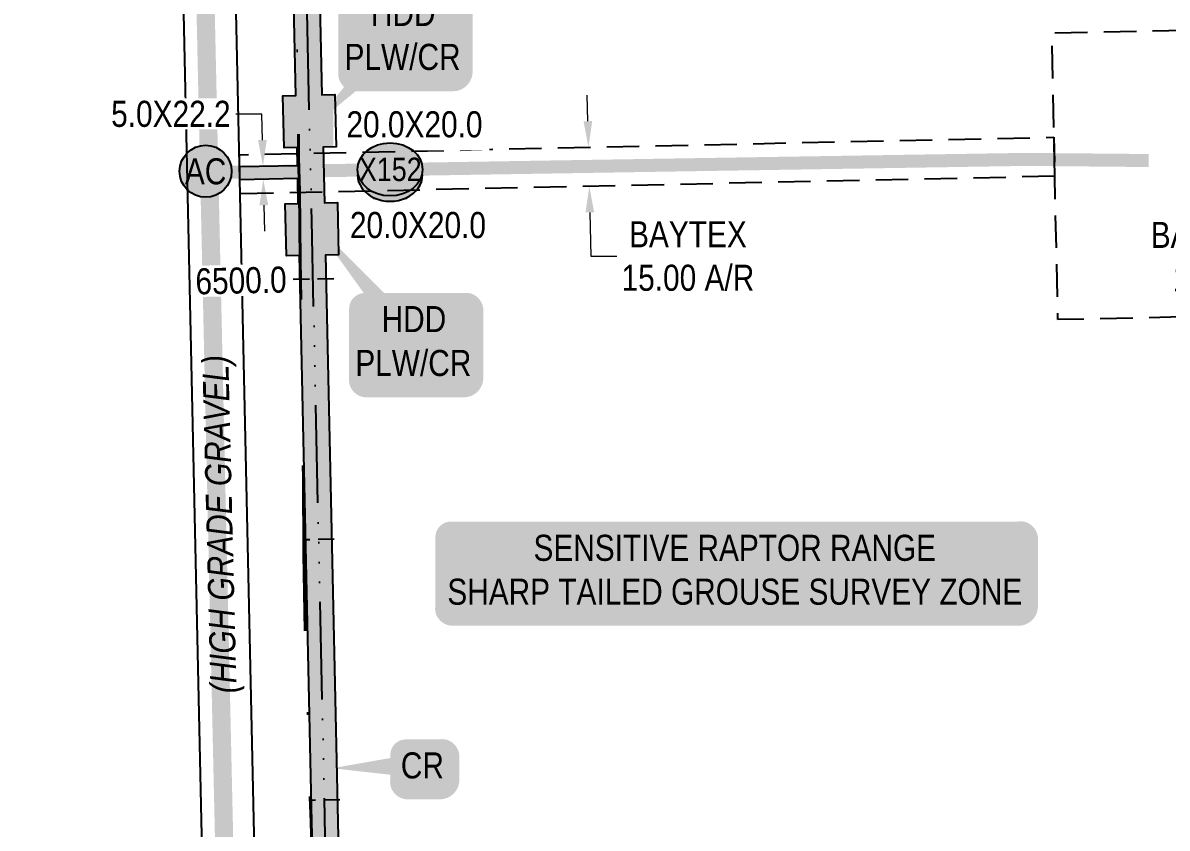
# Model space of a CAD drawing. Extents: x 88833 to 97610, y 5963373 to 5974710.
# Drawn here: x 95465.4 to 95904.6, y 5969279.8 to 5969588.7 of the extents above; entities that cross this region are included whole.
import ezdxf
from ezdxf.enums import TextEntityAlignment as Align

# ---------------------------------------------------------------- set-up
doc = ezdxf.new("R2010")
doc.units = 0
doc.header["$LTSCALE"] = 5
doc.header["$PDSIZE"] = 5
for name, pattern in [('COOP2', [10, 5, -1, 0, -1, 0, -1, 0, -1, 0, -1]), ('DASHDOT', [25.4, 12.7, -6.35, 0, -6.35]), ('foc-ACCESSROAD', [3.75, 2.5, -1.25]), ('foc-TIELINE', [1.875, 1.25, -0.625])]:
    doc.linetypes.add(name, pattern=pattern)
doc.layers.get('Defpoints').update_dxf_attribs({"color": 9})
for name, color, linetype, lineweight in [('AS-RECON EXISTING', 151, 'DASHDOT', 40), ('F-AR-T', 190, 'Continuous', 9), ('F-WS-T', 190, 'Continuous', 9), ('P-APEX RECON-TWS-T', 104, 'Continuous', 9), ('T-TEXT', 48, 'Continuous', 18)]:
    doc.layers.add(name, color=color, linetype=linetype, lineweight=lineweight)
for name, color, linetype in [('AS-ROADS', 254, 'Continuous'), ('AS-WILDLIFE-BLOCK', 131, 'Continuous'), ('CG-NOTES', 7, 'Continuous'), ('F-AR', 190, 'foc-ACCESSROAD'), ('F-WS', 190, 'foc-ACCESSROAD'), ('L-SEC', 7, 'Continuous'), ('P-APEX RECON PAY ITEMS', 240, 'Continuous'), ('P-APEX RECON-10m BUFFER', 51, 'COOP2'), ('P-APEX RECON-URBAN', 30, 'COOP2'), ('P-APEX RECON-WORK AREA', 104, 'Continuous'), ('P-BUFFER-PURPLE', 187, 'foc-TIELINE'), ('P-BUFFER-PURPLE-T', 187, 'Continuous'), ('P-CROSSINGS', 250, 'Continuous')]:
    doc.layers.add(name, color=color, linetype=linetype)
doc.layers.add('P-APEX RECON-TO BE DRILLED-H', color=7, linetype='Continuous', true_color=0xffafe1)
doc.styles.add('1.8', font='ARIALN.TTF', dxfattribs={"height": 2})
doc.styles.add('100L', font='ARIALN.TTF', dxfattribs={"height": 10})
doc.styles.add('175L', font='ARIALN.TTF', dxfattribs={"height": 2})
doc.styles.add('80', font='ARIALN.TTF', dxfattribs={"height": 10})
doc.styles.add('80CG', font='ARIALN.TTF', dxfattribs={"height": 10})
doc.styles.add('80LS', font='ARIALNI.TTF', dxfattribs={"height": 10})
doc.styles.add('Crossing', font='ARIALN.TTF', dxfattribs={"height": 10})
doc.dimstyles.new('Compass 5 000', dxfattribs={"dimscale": 5, "dimtxt": 9, "dimasz": 2, "dimexe": 0.2, "dimexo": 0.0625, "dimgap": 0.5, "dimtad": 0, "dimtih": 1, "dimtoh": 1, "dimzin": 0, "dimdsep": 46, "dimtxsty": '80CG', "dimcen": 0.1, "dimse1": 1, "dimse2": 1, "dimclrd": 256, "dimclrt": 256, "dimaunit": 1, "dimadec": 4, "dimazin": 0, "dimtfac": 0.06, "dimtofl": 0, "dimtmove": 0, "dimatfit": 1, "dimfxl": 0.2, "dimtolj": 1, "dimtzin": 0, "dimlwd": -1, "dimarcsym": 0})

# ---------------------------------------------------------------- blocks, each defined once
blk = doc.blocks.new('*D465')
at = {"layer": 'Defpoints', "color": 0, "transparency": 16777216}
for p in [(95671.04, 5969540.72), (95671.37, 5969525.73), (95682.78, 5969525.97)]:
    blk.add_point(p, dxfattribs=at)
at = {"layer": 'F-AR-T', "transparency": 16777216}
for p, q in [((95682.24, 5969550.97), (95682.02, 5969560.97)), ((95682.99, 5969515.98), (95683.36, 5969499.18)), ((95683.36, 5969499.18), (95693.36, 5969499.18))]:
    blk.add_line(p, q, dxfattribs=at)
for points in [[(95683.9, 5969551), (95680.57, 5969550.93), (95682.45, 5969540.97)], [(95684.66, 5969516.01), (95681.33, 5969515.94), (95682.78, 5969525.97)]]:
    blk.add_solid(points, dxfattribs=at)
at = {"layer": 'F-AR-T', "transparency": 16777216, "insert": (95720.64, 5969499.18), "char_height": 10, "attachment_point": 5, "style": '80CG'}
blk.add_mtext('\\A1;BAYTEX\\P15.00 A/R', dxfattribs=at)
blk = doc.blocks.new('*U851')
h = blk.add_hatch(color=255)
edge = h.paths.add_edge_path()
edge.add_line((-109, -20), (109, -20))
edge.add_arc((109, -14), 6, 270, 360)
edge.add_line((115, -14), (115, 12.5))
edge.add_arc((109, 12.5), 6, 0, 90)
edge.add_line((109, 18.5), (-109, 18.5))
edge.add_arc((-109, 12.5), 6, 90, 180)
edge.add_line((-115, 12.5), (-115, -14))
edge.add_arc((-109, -14), 6, 180, 270)
at = {"color": 131, "flags": 128}
blk.add_lwpolyline([(-109, -20, 3, 3, 0), (109, -20, 3, 3, 0.414214), (115, -14, 3, 3, 0), (115, 12.5, 3, 0, 0.414214), (109, 18.5, 0, 0, 0), (-109, 18.5, 0, 0, 0.414214), (-115, 12.5, 0, 0, 0), (-115, -14, 0, 3, 0.414214)], format="xyseb", close=True, dxfattribs=at)
at = {"color": 131, "style": '80'}
blk.add_attdef('ENTER_TEXT_001', (-35.99, -5), '', height=10, dxfattribs=at)
blk = doc.blocks.new('*U1081')
at = {"true_color": 0xffffa8}
h = blk.add_hatch(color=51, dxfattribs=at)
edge = h.paths.add_edge_path()
edge.add_line((-6.5, -11.5), (6.5, -11.5))
edge.add_arc((6.5, -5.5), 6, 270, 360)
edge.add_line((12.5, -5.5), (12.5, 4))
edge.add_arc((6.5, 4), 6, 0, 90)
edge.add_line((6.5, 10), (-6.5, 10))
edge.add_arc((-6.5, 4), 6, 90, 180)
edge.add_line((-12.5, 4), (-12.5, -5.5))
edge.add_arc((-6.5, -5.5), 6, 180, 270)
at = {"color": 240, "flags": 128}
blk.add_lwpolyline([(-6.5, -11.5, 3, 3, 0), (6.5, -11.5, 3, 3, 0.414214), (12.5, -5.5, 3, 3, 0), (12.5, 4, 3, 0, 0.414214), (6.5, 10, 0, 0, 0), (-6.5, 10, 0, 0, 0.414214), (-12.5, 4, 0, 0, 0), (-12.5, -5.5, 0, 3, 0.414214)], format="xyseb", close=True, dxfattribs=at)
for points in [[(-34.79, -1.09, 0, 10, 0), (0, 0, 5, 5, 0)], [(-1, -11.44, 0, 10, 0), (0, 0, 5, 5, 0)]]:
    blk.add_lwpolyline(points, format="xyseb", dxfattribs=at)
at = {"color": 4, "style": '80'}
blk.add_attdef('OTHER_001', (-14.7, -5), '', height=10, dxfattribs=at)
blk = doc.blocks.new('*U1082')
at = {"true_color": 0xffffa8}
h = blk.add_hatch(color=51, dxfattribs=at)
edge = h.paths.add_edge_path()
edge.add_line((-19, -20), (19, -20))
edge.add_arc((19, -14), 6, 270, 360)
edge.add_line((25, -14), (25, 12.5))
edge.add_arc((19, 12.5), 6, 0, 90)
edge.add_line((19, 18.5), (-19, 18.5))
edge.add_arc((-19, 12.5), 6, 90, 180)
edge.add_line((-25, 12.5), (-25, -14))
edge.add_arc((-19, -14), 6, 180, 270)
at = {"color": 240, "flags": 128}
for points in [[(-39.36, 46.31, 0, 10, 0), (0, 0, 5, 5, 0)], [(-10.61, 7.54, 0, 10, 0), (0, 0, 5, 5, 0)]]:
    blk.add_lwpolyline(points, format="xyseb", dxfattribs=at)
blk.add_lwpolyline([(-19, -20, 3, 3, 0), (19, -20, 3, 3, 0.414214), (25, -14, 3, 3, 0), (25, 12.5, 3, 0, 0.414214), (19, 18.5, 0, 0, 0), (-19, 18.5, 0, 0, 0.414214), (-25, 12.5, 0, 0, 0), (-25, -14, 0, 3, 0.414214)], format="xyseb", close=True, dxfattribs=at)
at = {"color": 4, "style": '80'}
blk.add_attdef('OTHER_001', (-14.7, -5), '', height=10, dxfattribs=at)
blk = doc.blocks.new('*U1083')
at = {"true_color": 0xffffa8}
h = blk.add_hatch(color=51, dxfattribs=at)
edge = h.paths.add_edge_path()
edge.add_line((-19, -20), (19, -20))
edge.add_arc((19, -14), 6, 270, 360)
edge.add_line((25, -14), (25, 12.5))
edge.add_arc((19, 12.5), 6, 0, 90)
edge.add_line((19, 18.5), (-19, 18.5))
edge.add_arc((-19, 12.5), 6, 90, 180)
edge.add_line((-25, 12.5), (-25, -14))
edge.add_arc((-19, -14), 6, 180, 270)
at = {"color": 240, "flags": 128}
blk.add_lwpolyline([(-19, -20, 3, 3, 0), (19, -20, 3, 3, 0.414214), (25, -14, 3, 3, 0), (25, 12.5, 3, 0, 0.414214), (19, 18.5, 0, 0, 0), (-19, 18.5, 0, 0, 0.414214), (-25, 12.5, 0, 0, 0), (-25, -14, 0, 3, 0.414214)], format="xyseb", close=True, dxfattribs=at)
for points in [[(-10.61, 7.54, 0, 10, 0), (0, 0, 5, 5, 0)], [(-36.12, -36.08, 0, 10, 0), (0, 0, 5, 5, 0)]]:
    blk.add_lwpolyline(points, format="xyseb", dxfattribs=at)
at = {"color": 4, "style": '80'}
blk.add_attdef('OTHER_001', (-14.7, -5), '', height=10, dxfattribs=at)
blk = doc.blocks.new('*D1084')
at = {"layer": 'Defpoints', "color": 0, "transparency": 16777216}
for p in [(95556.33, 5969533.7), (95557.51, 5969533.72), (95556.44, 5969528.7)]:
    blk.add_point(p, dxfattribs=at)
at = {"layer": 'P-APEX RECON-TWS-T', "transparency": 16777216}
for p, q in [((95557.07, 5969553.72), (95547.07, 5969553.72)), ((95557.29, 5969543.72), (95557.07, 5969553.72)), ((95557.84, 5969518.73), (95558.06, 5969508.73))]:
    blk.add_line(p, q, dxfattribs=at)
for points in [[(95558.96, 5969543.76), (95555.63, 5969543.68), (95557.51, 5969533.72)], [(95559.51, 5969518.77), (95556.17, 5969518.69), (95557.62, 5969528.73)]]:
    blk.add_solid(points, dxfattribs=at)
at = {"layer": 'P-APEX RECON-TWS-T', "transparency": 16777216, "insert": (95522.17, 5969553.72), "char_height": 10, "attachment_point": 5, "style": '80CG', "bg_fill": 3, "box_fill_scale": 1.1, "bg_fill_color": 256, "bg_fill_true_color": 13158600, "bg_fill_transparency": 0}
blk.add_mtext('\\A1;5.0X22.2', dxfattribs=at)
blk = doc.blocks.new('Access_Point')
h = blk.add_hatch(color=255)
h.dxf.hatch_style = 1
edge = h.paths.add_edge_path()
edge.add_arc((0, 0), 9.99, 0, 360)
at = {"color": 170}
blk.add_circle((0, 0), 9.99, dxfattribs=at)
at = {"color": 170, "style": '175L'}
blk.add_text('AC', height=10, dxfattribs=at).set_placement((0, 0), align=Align.MIDDLE_CENTER)
blk = doc.blocks.new('xing2')
h = blk.add_hatch(color=50)
h.dxf.hatch_style = 1
edge = h.paths.add_edge_path()
edge.add_ellipse((0, 0), major_axis=(-12.5, 0), ratio=0.816297, start_angle=0, end_angle=360)
h = blk.add_hatch(color=250)
h.dxf.hatch_style = 1
edge = h.paths.add_edge_path()
edge.add_ellipse((0, -2.05), major_axis=(-12.5, 0), ratio=0.816297, start_angle=0, end_angle=180)
edge.add_line((12.5, -2.05), (12.5, 0))
edge.add_ellipse((0, 0), major_axis=(-12.5, 0), ratio=0.816297, start_angle=0, end_angle=180, ccw=False)
edge.add_line((-12.5, 0), (-12.5, -2.05))
at = {"color": 250}
blk.add_ellipse((0, 0), major_axis=(-12.5, 0), ratio=0.816297, dxfattribs=at)
blk.add_ellipse((0, -2.05), major_axis=(-12.5, 0), ratio=0.816297, start_param=0, end_param=3.141593, dxfattribs=at)
at = {"color": 250, "style": 'Crossing'}
blk.add_attdef('CROSSING', text='', height=9, dxfattribs=at).set_placement((0.09, 0.02), align=Align.MIDDLE_CENTER)
at = {"color": 250, "style": 'Crossing', "flags": 1}
for tag, p in [('OWNER', (0.09, -12.49)), ('DESCRIPTION', (0.09, -25.77)), ('LOCATION', (0.09, -39.3)), ('DWG_REF', (0.09, -52.84))]:
    blk.add_attdef(tag, text='', height=9, dxfattribs=at).set_placement(p, align=Align.MIDDLE_CENTER)

msp = doc.modelspace()

# ---------------------------------------------------------------- hatches: boundary and pattern name
at = {"layer": 'P-APEX RECON-10m BUFFER', "transparency": 33554687}
h = msp.add_hatch(color=256, dxfattribs=at)
h.dxf.hatch_style = 1
h.paths.add_polyline_path([(95572.62, 5969900.256), (95580.137, 5969561.034), (95585.131, 5969561.147), (95585.583, 5969541.168), (95580.584, 5969541.055), (95581.072, 5969519.603), (95586.067, 5969519.716), (95586.518, 5969499.737), (95581.515, 5969499.624), (95588.056, 5969200.19), (95593.051, 5969200.303), (95593.502, 5969180.324), (95588.492, 5969180.211), (95588.879, 5969162.396), (95578.889, 5969162.174), (95578.502, 5969179.985), (95573.523, 5969179.873), (95573.072, 5969199.852), (95578.067, 5969199.965), (95571.525, 5969499.398), (95566.539, 5969499.286), (95566.088, 5969519.265), (95571.083, 5969519.378), (95570.863, 5969529.019), (95548.694, 5969528.533), (95548.585, 5969533.528), (95570.749, 5969534.013), (95570.594, 5969540.829), (95565.604, 5969540.717), (95565.152, 5969560.696), (95570.147, 5969560.808), (95562.63, 5969900.034), (95552.64, 5969899.813), (95552.198, 5969919.792), (95572.177, 5969920.235)])
at = {"layer": 'P-APEX RECON-TO BE DRILLED-H', "transparency": 33554687}
h = msp.add_hatch(color=256, dxfattribs=at)
h.dxf.hatch_style = 1
h.paths.add_polyline_path([(95581.223, 5969512.983), (95571.233, 5969512.756), (95570.436, 5969547.774), (95575.431, 5969547.888), (95580.426, 5969548.001)])

# ---------------------------------------------------------------- linework, layer by layer
at = {"layer": 'AS-RECON EXISTING', "flags": 128}
msp.add_lwpolyline([(96443.231, 5969962.04), (96378.895, 5969960.67), (95707.631, 5969946.367), (95683.108, 5969945.845), (95666.958, 5969945.501), (95658.251, 5969944.742), (95647.182, 5969944.051), (95634.907, 5969943.889), (95629.932, 5969943.351), (95625.924, 5969942.977), (95623.874, 5969943.133), (95610.951, 5969942.137), (95606.494, 5969942.055), (95597.206, 5969941.361), (95592.419, 5969940.827), (95580.672, 5969940.54), (95576.622, 5969940.421), (95573.364, 5969940.276), (95571.15, 5969939.985), (95567.82, 5969938.808), (95564.052, 5969935.119), (95562.621, 5969932.773), (95561.948, 5969930.363), (95561.786, 5969924.135), (95562.173, 5969914.174), (95562.187, 5969910.496), (95562.128, 5969907.098), (95562.34, 5969894.745), (95562.727, 5969872.318), (95563.018, 5969855.539), (95563.393, 5969834.961), (95563.732, 5969814.918), (95564.05, 5969799.824), (95564.621, 5969772.164), (95565.486, 5969741.995), (95565.922, 5969719.566), (95566.294, 5969699.871), (95567.014, 5969677.875), (95567.767, 5969657.561), (95568.862, 5969632.244), (95569.81, 5969604.099), (95570.425, 5969587.062), (95570.799, 5969574.212), (95571.068, 5969561.331), (95571.191, 5969537.163), (95571.503, 5969524.172), (95571.828, 5969497.671), (95572.272, 5969469.861), (95572.704, 5969437.183), (95573.03, 5969414.452), (95573.181, 5969384.734), (95573.859, 5969349.801), (95575.282, 5969300.739), (95575.992, 5969282.024), (95576.658, 5969258.38), (95577.212, 5969217.497), (95577.689, 5969197.756), (95578.024, 5969182.103), (95578.109, 5969161.018), (95578.591, 5969154.257), (95578.847, 5969148.568), (95579.133, 5969138.78), (95579.419, 5969121.553), (95580.01, 5969083.4), (95580.375, 5969053.719), (95579.931, 5969040.2), (95580.237, 5969024.39), (95580.838, 5969000.326), (95581.404, 5968967.597), (95582.388, 5968942.039), (95582.655, 5968929.362), (95582.743, 5968906.108), (95583.341, 5968880.99), (95584, 5968866.921), (95584.554, 5968845.975), (95585.091, 5968823.058), (95585.121, 5968804.219), (95585.483, 5968783.866), (95585.925, 5968760.369), (95586.09, 5968745.186), (95586.39, 5968716.821), (95585.999, 5968711.113), (95585.791, 5968708.027), (95586.103, 5968701.286), (95586.188, 5968696.666), (95586.746, 5968692.135), (95587.284, 5968688.19), (95587.292, 5968683.349), (95587.254, 5968676.978), (95587.528, 5968665.2), (95587.938, 5968649.758), (95588.371, 5968641.169), (95588.51, 5968629.919), (95587.839, 5968625.769), (95587.73, 5968613.701), (95586.777, 5968600.947), (95587.476, 5968592.711), (95588.45, 5968588.175), (95589.865, 5968579.125), (95590.257, 5968570.24), (95590.053, 5968555.368), (95590.802, 5968547.414), (95591.537, 5968527.404), (95591.965, 5968513.35), (95592.564, 5968490.741), (95593.309, 5968474.151), (95593.292, 5968474.05), (95593.593, 5968452.621), (95594.035, 5968438.563), (95594.692, 5968420.184), (95594.888, 5968411.14), (95594.735, 5968404.051), (95594.875, 5968392.117), (95595.06, 5968384.28), (95595.074, 5968378.717), (95595.199, 5968377.133), (95594.833, 5968368.585), (95593.721, 5968365.84), (95592.395, 5968364.57), (95586.192, 5968364.109), (95580.61, 5968363.412), (95577.442, 5968363.317), (95568.115, 5968364.39), (95548.704, 5968363.799), (95541.992, 5968364.193), (95538.89, 5968363.974), (95536.295, 5968361.846), (95534.018, 5968354.694), (95533.673, 5968349.216), (95534.033, 5968341.479), (95534.225, 5968334.587), (95533.955, 5968326.028), (95534.099, 5968312.181), (95535.078, 5968296.101), (95534.917, 5968288.722), (95535.746, 5968280.188), (95536.421, 5968268.07), (95536.492, 5968259.798), (95536.905, 5968254.266), (95537.189, 5968242.486), (95537.484, 5968235.142), (95537.802, 5968230.114), (95536.6, 5968221.218), (95537.774, 5968202.662), (95537.671, 5968199.92), (95537.905, 5968191.456), (95537.951, 5968174.37), (95537.788, 5968167.173), (95538.028, 5968155.609), (95538.359, 5968142.728), (95538.507, 5968128.389), (95540.179, 5968117.499), (95539.942, 5968108.001), (95540.029, 5968097.506), (95540.28, 5968086.963), (95540.159, 5968074.889), (95541.054, 5968063.437), (95541.385, 5968051.46), (95541.598, 5968036.652), (95541.979, 5968021.67), (95542.146, 5968006.581), (95542.625, 5967991.489), (95542.931, 5967982.32), (95543.16, 5967973.791), (95543.039, 5967970.532), (95543.193, 5967968.874)], dxfattribs=at)
at = {"layer": 'AS-ROADS', "flags": 128}
for points, const_width in [([(95670.906, 5963393.096), (95651.052, 5964316.405), (95634.466, 5965117.395), (95616.088, 5965910.258), (95601.476, 5966746.266), (95571.822, 5967965.841), (95524.575, 5970082.852)], 7), ([(95897.489, 5969535.878), (95850.192, 5969536.307), (95724.521, 5969534.304), (95539.079, 5969531.302)], 4.996)]:
    msp.add_lwpolyline(points, dxfattribs=dict(at, const_width=const_width))
at = {"layer": 'F-AR', "flags": 128}
msp.add_lwpolyline([(95861.477, 5969529.836), (95548.814, 5969523.078), (95548.485, 5969538.075), (95861.152, 5969544.833)], close=True, dxfattribs=at)
at = {"layer": 'F-WS', "flags": 128}
msp.add_lwpolyline([(95861.477, 5969529.836), (95860.288, 5969584.823), (95970.262, 5969587.2), (95972.639, 5969477.226), (95862.665, 5969474.849), (95861.477, 5969529.836)], dxfattribs=at)
at = {"layer": 'L-SEC', "flags": 128}
for points in [[(95536.655, 5969160.249), (95519.125, 5969960.267)], [(95556.754, 5969160.689), (95539.224, 5969960.707)]]:
    msp.add_lwpolyline(points, dxfattribs=at)
at = {"layer": 'P-BUFFER-PURPLE'}
for p, q in [((95584.712, 5969490.538), (95568.728, 5969490.188)), ((95584.896, 5969390.597), (95572.908, 5969390.336)), ((95587.078, 5969290.701), (95575.091, 5969290.439))]:
    msp.add_line(p, q, dxfattribs=at)

# ---------------------------------------------------------------- block references
at = {"layer": 'AS-WILDLIFE-BLOCK'}
ref = msp.add_blockref('*U851', (95738.586, 5969378.922), dxfattribs=dict(at, xscale=0.9992045070000001, yscale=0.9992045070000001, zscale=0.9992045070000001))
ref.add_attrib('ENTER_TEXT_001', 'SENSITIVE RAPTOR RANGE', (95661.362, 5969382.338), dxfattribs={"layer": '0', "color": 131, "height": 9.99205, "style": '80'})
ref.add_attrib('ENTER_TEXT_002', 'SHARP TAILED GROUSE SURVEY ZONE', (95628.291, 5969365.507), dxfattribs={"layer": '0', "color": 131, "height": 9.99205, "style": '80'})
at = {"layer": 'P-APEX RECON PAY ITEMS'}
ref = msp.add_blockref('*U1081', (95618.901, 5969303.878), dxfattribs=at)
ref.add_attrib('OTHER_001', 'CR', (95610.44, 5969298.875), dxfattribs={"layer": '0', "color": 4, "height": 10, "style": '80'})

# ---------------------------------------------------------------- texts
at = {"layer": 'F-WS-T', "insert": (95901.872, 5969512.355), "char_height": 10, "attachment_point": 1, "style": '100L'}
msp.add_mtext_dynamic_manual_height_columns('\\pi-3.5722;BAYTEX\\P\\pi4.8384;12-32', width=37.13933, gutter_width=55, heights=[0], dxfattribs=at)
at = {"layer": 'T-TEXT', "insert": (95535.795, 5969396.255), "char_height": 10, "width": 135.64186, "attachment_point": 2, "rotation": 91.40944, "style": '80LS'}
msp.add_mtext('(HIGH GRADE GRAVEL)', dxfattribs=at)

# ---------------------------------------------------------------- dimensions: what is measured, and where the dimension line sits
at = {"layer": 'F-AR-T', "color": 5}
dim = msp.add_linear_dim(base=(95682.776, 5969525.974), p1=(95671.043, 5969540.724), p2=(95671.367, 5969525.727), angle=271.23817, text='BAYTEX\\P15.00 A/R', dimstyle='Compass 5 000', dxfattribs=at)
dim.commit()
dim.dimension.update_dxf_attribs({"geometry": '*D465', "text_midpoint": (95720.637, 5969499.181), "dimtype": 161})

# ---------------------------------------------------------------- next in the draw order: texts
at = {"layer": 'P-APEX RECON-TWS-T', "char_height": 10, "attachment_point": 1, "style": '175L', "bg_fill": 2}
for insert in [(95589.556, 5969554.771), (95590.894, 5969516.138)]:
    msp.add_mtext_dynamic_manual_height_columns('20.0X20.0', width=49.86126, gutter_width=100, heights=[0], dxfattribs=dict(at, insert=insert))

# ---------------------------------------------------------------- next in the draw order: dimensions: what is measured, and where the dimension line sits
at = {"layer": 'P-APEX RECON-TWS-T'}
dim = msp.add_aligned_dim(p1=(95556.437, 5969528.703), p2=(95556.328, 5969533.697), distance=-1.183, text='5.0X22.2', dimstyle='Compass 5 000', override={"dimtfill": 1}, dxfattribs=at)
dim.commit()
dim.dimension.update_dxf_attribs({"geometry": '*D1084', "text_midpoint": (95522.172, 5969553.719)})

# ---------------------------------------------------------------- next in the draw order: linework, layer by layer
at = {"layer": 'P-APEX RECON-URBAN', "ltscale": 1.5, "flags": 128}
msp.add_lwpolyline([(95604.664, 5963883.775), (95600.688, 5963884.065), (95571.901, 5963891.318), (95550.768, 5963922.089), (95550.576, 5963922.388), (95478.967, 5963996.096), (95465.352, 5964311.406), (95468.839, 5964421.135), (95470.649, 5964475.305), (95620.187, 5964480.377), (95611.989, 5964873.285), (95529.082, 5964871.565), (95526.625, 5964991.535), (95665.381, 5964994.31), (95662.79, 5965117.145), (95662.114, 5965146.983), (95828.828, 5965237.722), (95821.659, 5965434.392), (95656.094, 5965431.226), (95637.653, 5966315.61), (95636.831, 5966360.608), (95631.163, 5966670.767), (95630.418, 5966710.155), (95629.286, 5966773.514), (95573.296, 5966772.481), (95562.209, 5967247.76), (95558.533, 5967405.315), (95555.954, 5967515.885), (95553.815, 5967607.121), (95550.488, 5967748.44), (95549.548, 5967788.356), (95547.114, 5967891.755), (95538.108, 5967891.507), (95535.601, 5967998.025), (95514.647, 5968047.887), (95530.424, 5968091.293), (95528.948, 5968153.973), (95524.05, 5968359.55), (95523.447, 5968384.548), (95600.52, 5968386.516), (95597.793, 5968513.781), (95647.557, 5968535.504), (95594.679, 5968659.067), (95594.153, 5968683.607), (95593.146, 5968730.564), (95586.83, 5969025.233), (95585.973, 5969065.243), (95584.576, 5969130.419), (95583.347, 5969187.024), (95576.228, 5969512.869), (95575.431, 5969547.888), (95567.508, 5969905.416), (95562.187, 5969910.496)], dxfattribs=at)
at = {"layer": 'P-APEX RECON-WORK AREA'}
for points in [[(95578.067, 5969199.965), (95571.525, 5969499.398), (95566.539, 5969499.286), (95566.088, 5969519.265), (95571.083, 5969519.378), (95570.863, 5969529.019), (95548.694, 5969528.533), (95548.585, 5969533.528), (95570.749, 5969534.013), (95570.594, 5969540.829), (95565.604, 5969540.717), (95565.152, 5969560.696), (95570.147, 5969560.808), (95562.63, 5969900.034)], [(95572.62, 5969900.256), (95580.137, 5969561.034), (95585.131, 5969561.147), (95585.583, 5969541.168), (95580.584, 5969541.055), (95581.072, 5969519.603), (95586.067, 5969519.716), (95586.518, 5969499.737), (95581.515, 5969499.624), (95588.056, 5969200.19)]]:
    msp.add_lwpolyline(points, dxfattribs=at)

# ---------------------------------------------------------------- next in the draw order: block references
at = {"layer": 'CG-NOTES', "xscale": 0.9992045070000001, "yscale": 0.9992045070000001, "zscale": 0.9992045070000001}
msp.add_blockref('Access_Point', (95535.483, 5969531.745), dxfattribs=at)
at = {"layer": 'P-APEX RECON PAY ITEMS'}
ref = msp.add_blockref('*U1083', (95611.472, 5969583.961), dxfattribs=at)
ref.add_attrib('OTHER_001', 'HDD', (95598.944, 5969587.469), dxfattribs={"layer": '0', "color": 4, "height": 10, "style": '80'})
ref.add_attrib('OTHER_002', 'PLW/CR', (95588.839, 5969570.625), dxfattribs={"layer": '0', "color": 4, "height": 10, "style": '80'})
ref = msp.add_blockref('*U1082', (95615.593, 5969466.559), dxfattribs=at)
ref.add_attrib('OTHER_001', 'HDD', (95603.065, 5969470.066), dxfattribs={"layer": '0', "color": 4, "height": 10, "style": '80'})
ref.add_attrib('OTHER_002', 'PLW/CR', (95592.96, 5969453.222), dxfattribs={"layer": '0', "color": 4, "height": 10, "style": '80'})
at = {"layer": 'P-CROSSINGS', "xscale": 0.9992045070000001, "yscale": 0.9992045070000001, "zscale": 0.9992045070000001}
msp.add_blockref('xing2', (95606.303, 5969532.472), dxfattribs=at).add_auto_attribs({'CROSSING': 'X152'})

# ---------------------------------------------------------------- next in the draw order: texts
at = {"layer": 'P-BUFFER-PURPLE-T', "insert": (95548.981, 5969494.877), "char_height": 9.992, "width": 35.22755, "attachment_point": 2, "rotation": 1.2515, "style": '1.8', "bg_fill": 3, "box_fill_scale": 1.1, "bg_fill_color": 256, "bg_fill_transparency": 0}
msp.add_mtext('6500.0', dxfattribs=at)

doc.saveas('drawing.dxf')
